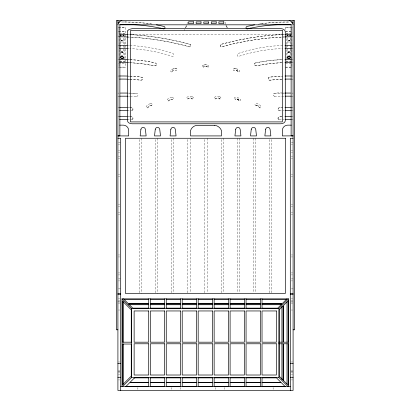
<?xml version="1.0" encoding="UTF-8"?>
<svg xmlns="http://www.w3.org/2000/svg" width="411" height="411" viewBox="0 0 411 411"><rect width="100%" height="100%" fill="white"/><g stroke="black" fill="none" stroke-linecap="round" stroke-linejoin="round"><path stroke-width="0.31" stroke-dasharray="2.06 1.54" d="M120.819 35.218L120.86 34.781A1.197 1.197 0 0 0 121.168 35.942L120.86 35.403M123.172 35.526L123.213 35.094L123.213 36.045M287.787 35.218L287.828 34.781A1.197 1.197 0 0 0 288.137 35.942L287.947 35.69M290.14 57.442C290.012 55.922 287.577 56.276 287.787 57.756L287.787 37.247M290.14 58.064L290.181 37.247M120.819 35.356L120.978 34.822M123.172 35.634L123.172 34.956A1.197 1.197 0 0 1 122.863 36.065L123.172 35.403M120.86 57.216L120.978 58.146M123.172 57.889L123.172 57.216M287.787 35.356L287.947 34.822M290.14 35.634L290.14 34.956A1.197 1.197 0 0 1 289.832 36.065L290.14 35.572M287.828 57.216L287.828 57.889M287.828 57.34L288.137 58.603M120.86 35.033L120.978 35.952M120.819 35.428L120.978 34.909M123.172 35.7L123.213 35.305M120.819 57.545L120.86 57.15M123.213 57.417L122.617 58.537M287.787 35.428L287.828 35.033M287.787 57.545C287.69 56.369 289.436 55.968 290.022 56.898M289.58 58.537L290.181 57.417M187.087 24.295L187.226 21.136M120.86 57.442C120.952 56.194 122.848 56.112 123.172 57.273M123.172 57.941L122.863 58.475M290.14 35.403L289.832 35.942A1.197 1.197 0 0 0 290.14 34.781L290.181 35.218M287.828 57.442L288.676 56.6L290.022 57.021M290.14 57.941L289.832 58.603M290.14 57.766C289.873 58.855 287.988 58.799 287.828 57.689M290.022 58.146L290.14 57.216M122.324 58.552L123.172 57.689M203.799 66.947L204.216 66.299L203.871 66.788A0.863 0.863 0 0 1 202.248 66.788L202.248 65.781A5.518 5.518 0 0 1 206.075 64.815A6.155 6.155 0 0 1 206.641 64.907L207.473 65.138A6.155 6.155 0 0 1 208.752 65.781L208.752 66.788A0.863 0.863 0 0 1 207.129 66.788A2.882 2.882 0 0 0 203.871 66.788M290.022 35.952L290.022 34.822M287.828 57.273L288.676 56.533L289.832 56.805M290.14 57.689L289.58 58.321M203.692 67.085L204.154 66.418M123.053 35.69L122.863 35.942A1.197 1.197 0 0 0 123.172 34.781L123.213 35.218M120.978 57.155L122.324 56.59L123.172 57.442M122.863 58.603C124.137 57.365 121.954 55.593 120.978 57.021M172.266 71.658L173.175 70.317L172.461 71.175A0.863 0.863 0 0 1 170.889 71.596L170.632 70.625A5.518 5.518 0 0 1 174.074 68.699A6.155 6.155 0 0 1 174.649 68.642L175.512 68.652A6.155 6.155 0 0 1 176.915 68.94L177.177 69.911A0.863 0.863 0 0 1 175.605 70.332A2.882 2.882 0 0 0 172.461 71.175M123.053 58.023C122.493 58.943 120.716 58.593 120.819 57.417M120.978 56.898C121.564 55.968 123.31 56.369 123.213 57.545M123.053 57.941L121.707 58.429M289.832 36.045L290.181 35.094L290.181 36.045M235.493 99.318L236.006 98.799L235.611 99.185A0.863 0.863 0 0 1 234.039 98.763L234.296 97.792A5.518 5.518 0 0 1 238.246 97.849A6.155 6.155 0 0 1 238.77 98.085L239.51 98.527A6.155 6.155 0 0 1 240.584 99.477L240.322 100.448A0.863 0.863 0 0 1 238.75 100.027A2.882 2.882 0 0 0 235.611 99.185M121.168 56.785L122.324 56.477M259.505 107.713L257.64 105.514L255.935 105.483M121.168 56.862L122.324 56.6M147.616 107.888C148.952 106.855 149.738 105.242 151.68 105.519M151.988 105.339L151.346 105.719M168.525 100.906L171.012 99.282L172.553 99.678M255.58 62.873C253.674 63.217 254.358 66.31 256.233 65.822A161.097 161.097 0 0 1 282.66 62.631L269.955 63.613L256.233 65.822A1.51 1.51 0 0 1 254.435 64.671A1.51 1.51 0 0 1 255.58 62.873L269.955 60.52L282.66 59.554A161.097 161.097 0 0 0 256.233 62.729M172.692 69.089L174.66 68.596M282.532 93.102C280.775 92.506 268.296 92.891 274.646 96.415M269.554 77.129C267.597 77.309 268.013 80.499 269.955 80.166A161.097 161.097 0 0 1 282.66 79.189L269.955 80.166A1.531 1.531 0 0 1 268.239 78.845A1.531 1.531 0 0 1 269.554 77.129L282.66 76.107A161.097 161.097 0 0 0 269.955 77.078M120.978 40.252L123.213 40.191L120.978 40.376M123.053 52.598L120.819 52.654L123.053 52.474M290.022 40.252L287.787 40.191L290.022 40.376M287.947 52.474L290.181 52.654L287.947 52.598M136.354 96.415C138.461 96.498 138.697 93.436 136.534 93.333A289.154 289.154 0 0 0 130.333 93.127L136.534 93.333M203.522 65.113L205.443 64.774L207.473 65.138M256.11 105.452L256.459 105.391M288.676 56.477L289.832 56.785M288.676 56.6L290.022 57.155M289.293 58.429L287.947 57.941M289.832 40.401L287.787 40.319L289.832 40.232M288.137 52.449L290.181 52.531L288.137 52.572M280.225 34.652C260.024 35.788 239.957 39.117 220.466 44.522L220.486 45.816L221.113 46.952A279.598 279.598 0 0 1 284.612 36.949M282.66 45.441C267.504 46.011 252.4 48.693 238.02 53.522C236.823 54.149 237.029 56.112 238.329 56.477C252.642 51.786 267.607 49.073 282.66 48.534M282.66 107.543C280.199 106.31 275.622 108.997 279.326 110.78A1.572 1.572 0 0 1 279.187 107.697A161.097 161.097 0 0 1 282.66 107.528M279.187 110.79L283.821 110.58M279.187 119.868L283.821 119.663M284.612 36.964C263.153 37.817 241.807 41.213 221.113 46.952A2.682 2.682 0 0 1 220.466 44.522A282.11 282.11 0 0 1 280.22 34.647M274.466 96.421L284.391 96.174M291.877 36.754L293.089 36.728M117.911 45.374L119.072 45.359M283.153 93.097L284.391 93.081A289.154 289.154 0 0 0 283.153 93.081M117.911 96.205L119.154 96.189M187.637 98.943L190.149 98.167L192.343 98.928M215.169 98.943L217.686 98.167L219.875 98.928M192.692 98.928L191.788 98.933M220.229 98.928L219.32 98.933M118.543 27.208L125.494 27.208L125.494 67.234L118.543 67.234M292.457 27.208L285.506 27.208L285.506 29.798M118.543 27.332L125.494 27.332M285.506 27.332L292.457 27.332M118.543 31.2L125.494 31.2M285.506 31.2L292.457 31.2M118.543 31.323L125.494 31.323M285.506 31.323L292.457 31.323M124.697 33.265L122.016 33.265A1.829 1.829 0 0 0 121.543 33.327M286.303 33.265L288.984 33.265A1.829 1.829 0 0 1 289.457 33.327M119.729 33.363L124.697 33.363M291.271 33.363L286.303 33.363M131.736 34.272L280.384 34.272M120.819 51.75L123.213 51.75M287.787 51.75L290.181 51.75M120.819 51.873L123.213 51.873M287.787 51.873L290.181 51.873M119.729 61.306L124.697 61.306M286.303 61.306L291.271 61.306M119.729 61.429L124.697 61.429L124.697 60.191M291.271 61.429L286.303 61.429L286.303 60.191M118.543 63.248L125.494 63.248M285.506 63.248L292.457 63.248M118.543 67.111L125.494 67.111M285.506 67.111L292.457 67.111M285.506 67.234L292.457 67.234M118.471 142.252L120.706 142.252M291.409 142.252L293.089 142.252M118.471 144.251L119.591 144.251M291.409 144.251L292.529 144.251M118.471 150.236L119.591 150.236M291.409 150.236L292.529 150.236M118.471 152.229L119.591 152.229M291.409 152.229L292.529 152.229M118.471 156.221L119.591 156.221M291.409 156.221L292.529 156.221M118.471 158.214L119.591 158.214M291.409 158.214L292.529 158.214M118.471 174.177L119.591 174.177M291.409 174.177L292.529 174.177M118.471 176.17L119.591 176.17M291.409 176.17L292.529 176.17M118.471 204.75L119.591 204.683M291.409 204.683L292.529 204.75M118.471 206.676L119.591 206.676M291.409 206.676L292.529 206.676M118.471 212.662L119.591 212.662M291.409 212.662L292.529 212.662M118.471 214.655L119.591 214.655M291.409 214.655L292.529 214.655M118.471 254.959L119.591 254.959M291.409 254.959L292.529 254.959M118.471 256.952L119.591 256.952M291.409 256.952L292.529 256.952M118.471 272.914L119.591 272.914M291.409 272.914L292.529 272.914M118.471 274.913L119.591 274.913M291.409 274.913L292.529 274.913M118.471 278.899L120.706 278.899M291.409 278.899L293.089 278.899M118.471 280.898L119.591 280.898M291.409 280.898L292.529 280.898M118.471 288.876L120.706 288.876M291.409 288.876L293.089 288.876M118.471 298.854L119.591 298.854M291.409 298.854L292.529 298.854M118.471 300.6L119.591 300.6M291.409 300.6L292.529 300.6M117.911 301.643L119.591 301.643M291.409 301.643L292.529 301.643M118.471 302.044L119.591 302.044M291.409 302.044L292.529 302.044M118.471 303.164L119.591 303.164M291.409 303.164L292.529 303.164M118.471 310.022L119.591 310.022M291.409 310.022L292.529 310.022M118.471 361.973L119.591 361.973M291.409 361.973L292.529 361.973M118.471 370.177L119.591 370.177M291.409 370.177L292.529 370.177M118.471 371.297L119.591 371.297M291.409 371.297L292.529 371.297M118.471 371.698L119.591 371.698M291.409 371.698L292.529 371.698M118.471 372.741L119.591 372.741M291.409 372.741L292.529 372.741M118.471 374.488L119.591 374.488M291.409 374.488L292.529 374.488M118.471 379.923L119.591 379.923M291.409 379.923L292.529 379.923M291.846 96.189L293.089 96.205M128.468 93.102L129.712 93.117A289.154 289.154 0 0 0 128.468 93.091M128.468 96.195L129.712 96.21M291.928 45.359L293.089 45.374M291.928 48.452L293.089 48.467M291.928 62.564L293.089 62.58M291.928 79.123L293.089 79.138M291.928 110.554L293.089 110.569M291.928 119.637L293.089 119.647M117.911 36.728L119.123 36.754M256.418 105.283A2.882 2.882 0 0 1 259.233 106.911A0.863 0.863 0 0 0 260.641 107.723L261.144 106.85A6.155 6.155 0 0 0 260.353 105.658L259.752 105.036A6.155 6.155 0 0 0 259.31 104.677A5.518 5.518 0 0 0 255.508 103.598L255.005 104.471A0.863 0.863 0 0 0 256.418 105.283L256.644 105.288M130.333 96.215L136.534 96.421M130.164 34.611L128.33 34.529A282.11 282.11 0 0 1 129.552 34.581M129.424 37.093L128.211 37.041A279.598 279.598 0 0 1 130.03 37.118C150.262 38.228 170.365 41.532 189.887 46.952L190.514 45.816L190.534 44.522C171.438 39.23 151.787 35.911 132.003 34.73A282.11 282.11 0 0 1 190.534 44.522A2.682 2.682 0 0 1 189.887 46.952A279.598 279.598 0 0 0 131.243 37.19M128.34 45.441L129.496 45.493M130.076 45.518C144.646 46.217 159.149 48.878 172.98 53.522C174.177 54.149 173.971 56.112 172.671 56.477C158.908 51.971 144.544 49.279 130.076 48.611M127.179 48.477L129.496 48.585M130.076 59.631C138.733 60.53 148.289 60.381 156.365 63.535C157.1 64.594 156.016 66.145 154.767 65.822A161.097 161.097 0 0 0 130.076 62.703M130.076 62.719L141.045 63.613L154.767 65.822A1.51 1.51 0 0 0 156.565 64.671A1.51 1.51 0 0 0 155.42 62.873M130.076 76.189C131.294 76.389 148.258 75.953 141.045 80.166A161.097 161.097 0 0 0 130.076 79.261M130.076 79.277L141.045 80.166A1.531 1.531 0 0 0 142.761 78.845A1.531 1.531 0 0 0 141.446 77.129M128.34 107.543L129.496 107.595A161.097 161.097 0 0 0 127.179 107.492M130.076 107.62C132.45 106.403 134.299 110.21 131.674 110.78A1.572 1.572 0 0 0 131.813 107.697A161.097 161.097 0 0 0 130.076 107.605M127.179 110.58L131.813 110.79M128.34 116.621L129.496 116.673A161.097 161.097 0 0 0 127.179 116.57M130.076 116.698C132.45 115.486 134.299 119.293 131.674 119.863A1.572 1.572 0 0 0 131.813 116.775A161.097 161.097 0 0 0 130.076 116.683M127.179 119.663L131.813 119.868M171.007 99.2L171.361 99.226M121.168 40.278L123.213 40.319L121.168 40.401M122.863 52.449L120.819 52.531L122.863 52.572M175.245 68.601L176.643 68.858M235.714 68.658L233.499 68.858L233.181 70.045A0.863 0.863 0 0 0 234.753 70.466A2.882 2.882 0 0 1 237.897 71.309A0.863 0.863 0 0 0 239.469 71.73L239.726 70.759A6.155 6.155 0 0 0 238.652 69.808L237.912 69.367A6.155 6.155 0 0 0 237.388 69.13L235.714 68.658L236.284 68.817M257.486 105.437L257.82 105.529M288.676 58.552L287.947 58.023M121.42 58.321L120.86 57.689M288.383 58.537L287.787 57.417M121.42 58.537L120.86 57.766M237.481 70.913L236.464 70.163L237.245 70.749M238.334 99.632L237.419 98.959L238.097 99.462M238.221 71.915L236.649 70.291M237.558 99.051L239.074 100.633M237.907 99.549L238.95 100.51M207.129 66.788L206.676 66.299L207.308 67.085M206.733 66.418L207.201 66.947M287.828 35.403L288.137 36.045M121.168 36.045L120.86 35.572M287.947 35.814L288.137 36.065A1.197 1.197 0 0 1 287.828 34.909L287.828 35.634M288.137 58.475L287.828 57.941M121.168 58.603L120.86 57.941M290.022 34.909L290.181 35.428M123.053 34.822L123.213 35.356M225.67 24.295L225.531 21.136M287.787 35.305L287.828 35.7M290.14 57.15L290.181 57.545M123.172 35.033L123.213 35.428M290.14 35.079L290.181 35.356M120.86 35.634L120.86 34.956A1.197 1.197 0 0 0 121.168 36.065L120.819 35.094L120.819 36.045M287.828 35.526L287.787 35.094L287.787 36.045M123.172 57.319L123.213 57.756L123.213 37.247M120.86 58.064L120.819 37.247M291.892 28.21L291.892 66.238M288.984 40.833L288.984 43.35M286.303 35.094L286.303 59.687M273.135 387.599L273.135 389.309M271.342 139.545L271.342 292.843M269.344 139.545L269.344 292.843M255.38 138.266L255.38 292.843M253.382 138.266L253.382 292.843M239.418 138.266L239.418 292.843M237.424 138.266L237.424 292.843M224.452 387.599L224.452 389.309M223.456 138.266L223.456 292.843M221.462 139.545L221.462 292.843M215.677 387.599L215.677 389.309M207.493 138.266L207.493 292.843M204.503 139.545L204.503 292.843M190.534 138.266L190.534 292.843M187.344 139.545L187.344 292.843M184.431 29.33L184.431 30.506M180.563 387.599L180.563 389.309M173.38 138.266L173.38 293.485M171.783 387.599L171.783 389.309M171.382 139.545L171.382 293.485M157.418 138.266L157.418 293.485M155.42 139.545L155.42 292.843M141.456 138.266L141.456 293.485M139.463 139.545L139.463 292.843M137.865 387.599L137.865 389.309M124.697 35.094L124.697 59.687M122.016 40.833L122.016 43.35M119.108 28.21L119.108 66.238M117.911 76.045A161.097 161.097 0 0 1 119.072 76.02M130.076 76.174A161.097 161.097 0 0 1 141.045 77.078M117.911 93.112A289.154 289.154 0 0 1 119.154 93.091M117.911 107.477A161.097 161.097 0 0 1 119.072 107.451M117.911 59.487A161.097 161.097 0 0 1 119.072 59.461M130.076 59.616A161.097 161.097 0 0 1 154.767 62.729M117.911 116.56A161.097 161.097 0 0 1 119.072 116.529M233.443 69.074A5.518 5.518 0 0 1 237.388 69.13M291.928 59.461A161.097 161.097 0 0 1 293.089 59.487M291.928 107.451A161.097 161.097 0 0 1 293.089 107.477M291.928 76.02A161.097 161.097 0 0 1 293.089 76.045M291.928 116.529A161.097 161.097 0 0 1 293.089 116.56M274.466 93.333A289.154 289.154 0 0 1 282.532 93.091M291.846 93.091A289.154 289.154 0 0 1 293.089 93.112M120.711 56.451A1.844 1.844 0 0 1 123.613 58.681M120.711 56.322A1.844 1.844 0 0 1 123.613 58.552M287.387 58.552A1.844 1.844 0 0 1 290.289 56.322M287.387 58.681A1.844 1.844 0 0 1 290.289 56.451M278.016 118.019L278.18 119.067L279.326 119.863A1.572 1.572 0 0 1 279.187 116.775A161.097 161.097 0 0 1 282.66 116.611L279.187 116.775L278.016 118.019M150.323 103.757L149.491 103.968A6.155 6.155 0 0 0 148.952 104.173A5.518 5.518 0 0 0 146.121 106.927L146.624 107.795A0.863 0.863 0 0 0 148.032 106.983A2.882 2.882 0 0 1 150.852 105.355A0.863 0.863 0 0 0 152.26 104.543L151.757 103.67A6.155 6.155 0 0 0 150.323 103.757M262.208 23.612L258.385 24.192A168.592 168.592 0 0 1 289.221 22.019L273.752 22.4L262.208 23.612M284.51 34.452L283.282 34.503A282.11 282.11 0 0 1 284.51 34.437M125.648 21.978L121.779 22.019A168.592 168.592 0 0 1 152.615 24.192L141.107 22.713L125.648 21.978M172.045 97.679L171.181 97.669A6.155 6.155 0 0 0 170.611 97.726A5.518 5.518 0 0 0 167.164 99.652L167.426 100.623A0.863 0.863 0 0 0 168.998 100.202A2.882 2.882 0 0 1 172.137 99.359A0.863 0.863 0 0 0 173.709 98.938L173.452 97.967A6.155 6.155 0 0 0 172.045 97.679M129.496 59.605L128.34 59.554A161.097 161.097 0 0 1 129.496 59.59M129.496 62.693L127.179 62.59A161.097 161.097 0 0 1 129.496 62.678M129.496 76.163L128.34 76.107A161.097 161.097 0 0 1 129.496 76.143M129.496 79.251L127.179 79.148A161.097 161.097 0 0 1 129.496 79.236M219.582 96.724L218.755 96.487A6.155 6.155 0 0 0 218.184 96.395A5.518 5.518 0 0 0 214.357 97.366L214.357 98.368A0.863 0.863 0 0 0 215.986 98.368A2.882 2.882 0 0 1 219.238 98.368A0.863 0.863 0 0 0 220.866 98.368L220.866 97.366A6.155 6.155 0 0 0 219.582 96.724M192.05 96.724L191.218 96.487A6.155 6.155 0 0 0 190.653 96.395A5.518 5.518 0 0 0 186.825 97.366L186.825 98.368A0.863 0.863 0 0 0 188.449 98.368A2.882 2.882 0 0 1 191.706 98.368A0.863 0.863 0 0 0 193.334 98.368L193.334 97.366A6.155 6.155 0 0 0 192.05 96.724"/><path stroke-width="0.62" d="M186.563 25.811L185.495 27.727M122.457 386.684L131.602 377.539L278.92 377.539L288.065 386.684M125.699 386.674L129.712 382.662L148.705 382.662M287.001 298.854L282.213 303.637L262.028 303.621M122.021 386.479L122.021 298.854L131.602 308.43L278.92 308.43L288.496 298.854L288.496 386.479M247.001 28.976L250.777 28.133M284.977 45.369L291.348 45.354M284.977 48.462L291.348 48.447M284.977 110.564L291.348 110.549M284.977 119.642L291.348 119.627M119.652 45.354L127.179 45.39M119.652 48.447L127.179 48.477M119.652 110.549L127.179 110.58M119.652 119.627L127.179 119.663M285.013 96.164L291.224 96.184M119.776 96.184L127.847 96.189M130.451 34.272L131.736 34.272M281.021 34.272L282.306 34.272M119.709 125.144L123.3 125.144A5.389 5.389 0 0 1 128.689 130.534L128.689 135.918L117.911 135.918L119.873 135.871L119.873 24.819L291.127 24.819L291.127 135.871L293.089 135.871L282.311 135.918L282.311 130.534A5.389 5.389 0 0 1 287.7 125.144L291.291 125.144M117.911 138.266L120.706 138.266L120.706 390.45M293.089 138.266L290.294 138.266L290.294 390.45M117.911 293.485L120.706 293.485M290.294 293.485L293.089 293.485M117.911 294.286L120.706 294.286M290.294 294.286L293.089 294.286M122.021 298.854L288.496 298.854M124.148 299.634L148.705 299.634M150.298 299.634L164.667 299.634M166.26 299.634L180.624 299.634M182.222 299.634L196.586 299.634M198.184 299.634L212.549 299.634M214.146 299.634L228.511 299.634M230.103 299.634L244.473 299.634M246.066 299.634L260.43 299.634M262.028 299.634L286.359 299.634M128.612 304.726L148.705 304.726M150.298 304.726L164.667 304.726M166.26 304.726L180.624 304.726M182.222 304.726L196.586 304.726M198.184 304.726L212.549 304.726M214.146 304.726L228.511 304.726M230.103 304.726L244.473 304.726M246.066 304.726L260.43 304.726M262.028 304.726L281.91 304.726M148.705 308.142L132.81 308.142L128.612 303.945L148.705 303.945L148.705 308.327M150.298 308.142L164.667 308.142M166.26 308.142L180.624 308.142M182.222 308.142L196.586 308.142M198.184 308.142L212.549 308.142M214.146 308.142L228.511 308.142M230.103 308.142L244.473 308.142M246.066 308.142L260.43 308.142M262.028 308.142L277.713 308.142L281.91 303.945L262.028 303.945L262.028 308.327M117.911 329.797L116.318 329.797L116.318 20.55L294.682 20.55L294.682 329.797L293.089 329.797M278.612 342.188L283.092 342.188L283.092 305.887L279.233 309.75L279.233 342.188M278.612 343.781L283.092 343.781L283.092 380.083M117.911 363.314L120.706 363.314M290.294 363.314L293.089 363.314M117.911 377.283L120.706 377.283M290.294 377.283L293.089 377.283M148.705 377.879L134.495 377.879L129.999 382.374L148.705 382.374M150.298 377.879L164.667 377.879M166.26 377.879L180.624 377.879M182.222 377.879L196.586 377.879M198.184 377.879L212.549 377.879M214.146 377.879L228.511 377.879M230.103 377.879L244.473 377.879M246.066 377.879L260.43 377.879M262.028 377.879L276.5 377.879L280.996 382.374L262.028 382.374M150.298 382.374L164.667 382.374M166.26 382.374L180.624 382.374M182.222 382.374L196.586 382.374M198.184 382.374L212.549 382.374M214.146 382.374L228.511 382.374M230.103 382.374L244.473 382.374M246.066 382.374L260.43 382.374M150.298 382.662L164.667 382.662M166.26 382.662L180.624 382.662M182.222 382.662L196.586 382.662M198.184 382.662L212.549 382.662M214.146 382.662L228.511 382.662M230.103 382.662L244.473 382.662M246.066 382.662L260.43 382.662M262.028 382.662L281.288 382.662L285.219 386.592M125.889 386.335L148.705 386.335M150.298 386.335L164.667 386.335M166.26 386.335L180.624 386.335M182.222 386.335L196.586 386.335M198.184 386.335L212.549 386.335M214.146 386.335L228.511 386.335M230.103 386.335L244.473 386.335M246.066 386.335L260.43 386.335M262.028 386.335L285.1 386.335M120.706 386.458L290.294 386.458M148.705 303.508L128.155 303.488L123.521 298.854M150.298 303.513L164.667 303.524M166.26 303.529L180.624 303.539M182.222 303.544L196.586 303.554M198.184 303.559L212.549 303.57M214.146 303.575L228.511 303.585M230.103 303.59L244.473 303.601M246.066 303.606L260.43 303.616M160.223 28.133L163.999 28.976M227.232 27.66L226.122 25.641M293.089 20.55L293.089 390.45L117.911 390.45L117.911 20.55M287.012 302.07L287.012 342.188M287.012 343.781L287.012 383.9M283.539 380.529L283.539 343.781L288.188 343.781L288.188 385.174L279.233 376.219L279.233 343.781M281.92 306.524L281.92 342.188M281.92 343.781L281.92 379.445M278.92 308.43L278.92 377.539M262.028 298.854L262.028 303.806M262.028 377.709L262.028 386.479M260.43 298.854L260.43 303.806M260.43 308.327L260.43 303.945L246.066 303.945L246.066 308.327M260.43 377.709L260.43 386.479M246.066 298.854L246.066 303.791M246.066 377.709L246.066 386.479M244.473 298.854L244.473 303.791M244.473 308.327L244.473 303.945L230.103 303.945L230.103 308.327M244.473 377.709L244.473 386.479M230.103 298.854L230.103 303.78M230.103 377.709L230.103 386.479M228.511 298.854L228.511 303.78M228.511 308.327L228.511 303.945L214.146 303.945L214.146 308.327M228.511 377.709L228.511 386.479M214.146 298.854L214.146 303.765M214.146 377.709L214.146 386.479M212.549 298.854L212.549 303.765M212.549 308.327L212.549 303.945L198.184 303.945L198.184 308.327M212.549 377.709L212.549 386.479M198.184 298.854L198.184 303.75M198.184 377.709L198.184 386.479M196.586 298.854L196.586 303.75M196.586 308.327L196.586 303.945L182.222 303.945L182.222 308.327M196.586 377.709L196.586 386.479M182.222 298.854L182.222 303.739M182.222 377.709L182.222 386.479M180.624 298.854L180.624 303.739M180.624 308.327L180.624 303.945L166.26 303.945L166.26 308.327M180.624 377.709L180.624 386.479M166.26 298.854L166.26 303.724M166.26 377.709L166.26 386.479M164.667 298.854L164.667 303.724M164.667 308.327L164.667 303.945L150.298 303.945L150.298 308.327M164.667 377.709L164.667 386.479M150.298 298.854L150.298 303.714M150.298 377.709L150.298 386.479M148.705 298.854L148.705 303.708M148.705 377.709L148.705 386.479M134.217 377.375L134.217 378.156M131.602 308.43L131.602 377.539M123.531 301.582L123.531 342.188M123.531 344.033L123.531 384.383M119.57 24.593A168.592 168.592 0 0 1 162.381 28.6M119.652 79.097A161.097 161.097 0 0 1 127.179 79.148M119.652 76.009A161.097 161.097 0 0 1 127.179 76.056M120.397 93.071A289.154 289.154 0 0 1 127.23 93.071M117.911 22.148A168.592 168.592 0 0 1 119.57 22.081M156.427 24.86A168.592 168.592 0 0 1 163.999 26.463A1.29 1.29 0 0 1 164.513 28.724M119.729 36.754A279.598 279.598 0 0 1 127.605 37M119.75 34.241A282.11 282.11 0 0 1 127.718 34.488M119.652 107.441A161.097 161.097 0 0 1 127.179 107.492M119.652 62.539A161.097 161.097 0 0 1 127.179 62.59M119.652 59.451A161.097 161.097 0 0 1 127.179 59.503M119.652 116.519A161.097 161.097 0 0 1 127.179 116.57M284.977 62.559A161.097 161.097 0 0 1 291.348 62.539M284.977 59.472A161.097 161.097 0 0 1 291.348 59.451M285.219 36.923A279.598 279.598 0 0 1 291.271 36.754M285.121 34.411A282.11 282.11 0 0 1 291.25 34.241M284.977 107.461A161.097 161.097 0 0 1 291.348 107.441M284.977 79.118A161.097 161.097 0 0 1 291.348 79.097M284.977 76.025A161.097 161.097 0 0 1 291.348 76.009M254.573 24.86A168.592 168.592 0 0 0 247.001 26.463A1.29 1.29 0 0 0 246.487 28.724M291.43 22.081A168.592 168.592 0 0 1 293.089 22.148M248.619 28.6A168.592 168.592 0 0 1 291.43 24.593M284.977 116.539A161.097 161.097 0 0 1 291.348 116.519M285.013 93.061A289.154 289.154 0 0 1 290.603 93.071M289.097 20.55A5.389 5.389 0 0 1 293.089 24.542M117.911 24.542A5.389 5.389 0 0 1 121.903 20.55M140.901 129.337L140.151 135.918L146.141 135.918L145.391 129.337A2.261 2.261 0 0 0 140.901 129.337M155.266 129.337L154.515 135.918L160.501 135.918L159.751 129.337A2.261 2.261 0 0 0 155.266 129.337M170.827 129.337L170.082 135.918L176.067 135.918L175.317 129.337A2.261 2.261 0 0 0 170.827 129.337M235.683 129.337L234.933 135.918L240.918 135.918L240.173 129.337A2.261 2.261 0 0 0 235.683 129.337M251.249 129.337L250.499 135.918L256.485 135.918L255.734 129.337A2.261 2.261 0 0 0 251.249 129.337M265.609 129.337L264.859 135.918L270.849 135.918L270.099 129.337A2.261 2.261 0 0 0 265.609 129.337M127.626 30.907L127.467 120.711C127.703 122.94 130.323 123.757 132.25 123.778L280.508 123.778C282.439 123.757 285.054 122.94 285.296 120.711L285.296 31.704C285.054 29.469 282.439 28.657 280.508 28.636L132.25 28.636L128.864 29.535L127.626 30.907M131.263 376.116L122.36 385.02L122.36 344.033L131.263 344.033L131.263 376.116M288.188 300.795L283.539 305.44L283.539 342.188L288.188 342.188L288.188 300.795M193.514 21.814L188.521 21.814L188.521 23.617L193.514 23.617L193.514 21.814M216.227 21.86L211.295 21.86L211.295 23.571L216.227 23.571L216.227 21.86M223.82 21.845L218.868 21.845L218.868 23.586L223.82 23.586L223.82 21.845M201.041 21.886L196.155 21.886L196.155 23.545L201.041 23.545L201.041 21.886M208.583 21.942L203.774 21.942L203.774 23.489L208.583 23.489L208.583 21.942M282.306 30.506L130.451 30.506L130.451 121.908L282.306 121.908L282.306 30.506M214.367 125.329L197.193 125.329A7.377 7.377 0 0 0 190.534 130.626L190.534 135.918L221.462 135.918L221.462 130.626A7.984 7.984 0 0 0 215.189 125.412L214.367 125.329M285.306 138.266L125.494 138.266L125.494 293.485L285.306 293.485L285.306 138.266M148.705 310.957L134.13 310.957L134.13 342.188L148.705 342.188L148.705 310.957M164.667 310.957L150.298 310.957L150.298 342.188L164.667 342.188L164.667 310.957M180.624 310.957L166.26 310.957L166.26 342.188L180.624 342.188L180.624 310.957M196.586 310.957L182.222 310.957L182.222 342.188L196.586 342.188L196.586 310.957M212.549 310.957L198.184 310.957L198.184 342.188L212.549 342.188L212.549 310.957M228.511 310.957L214.146 310.957L214.146 342.188L228.511 342.188L228.511 310.957M244.473 310.957L230.103 310.957L230.103 342.188L244.473 342.188L244.473 310.957M260.43 310.957L246.066 310.957L246.066 342.188L260.43 342.188L260.43 310.957M276.392 310.957L262.028 310.957L262.028 342.188L276.392 342.188L276.392 310.957M131.263 342.188L122.36 342.188L122.36 300.95L131.263 309.853L131.263 342.188M148.705 343.781L134.13 343.781L134.13 375.012L148.705 375.012L148.705 343.781M164.667 343.781L150.298 343.781L150.298 375.012L164.667 375.012L164.667 343.781M180.624 343.781L166.26 343.781L166.26 375.012L180.624 375.012L180.624 343.781M196.586 343.781L182.222 343.781L182.222 375.012L196.586 375.012L196.586 343.781M212.549 343.781L198.184 343.781L198.184 375.012L212.549 375.012L212.549 343.781M228.511 343.781L214.146 343.781L214.146 375.012L228.511 375.012L228.511 343.781M244.473 343.781L230.103 343.781L230.103 375.012L244.473 375.012L244.473 343.781M260.43 343.781L246.066 343.781L246.066 375.012L260.43 375.012L260.43 343.781M276.392 343.781L262.028 343.781L262.028 375.012L276.392 375.012L276.392 343.781"/></g></svg>
